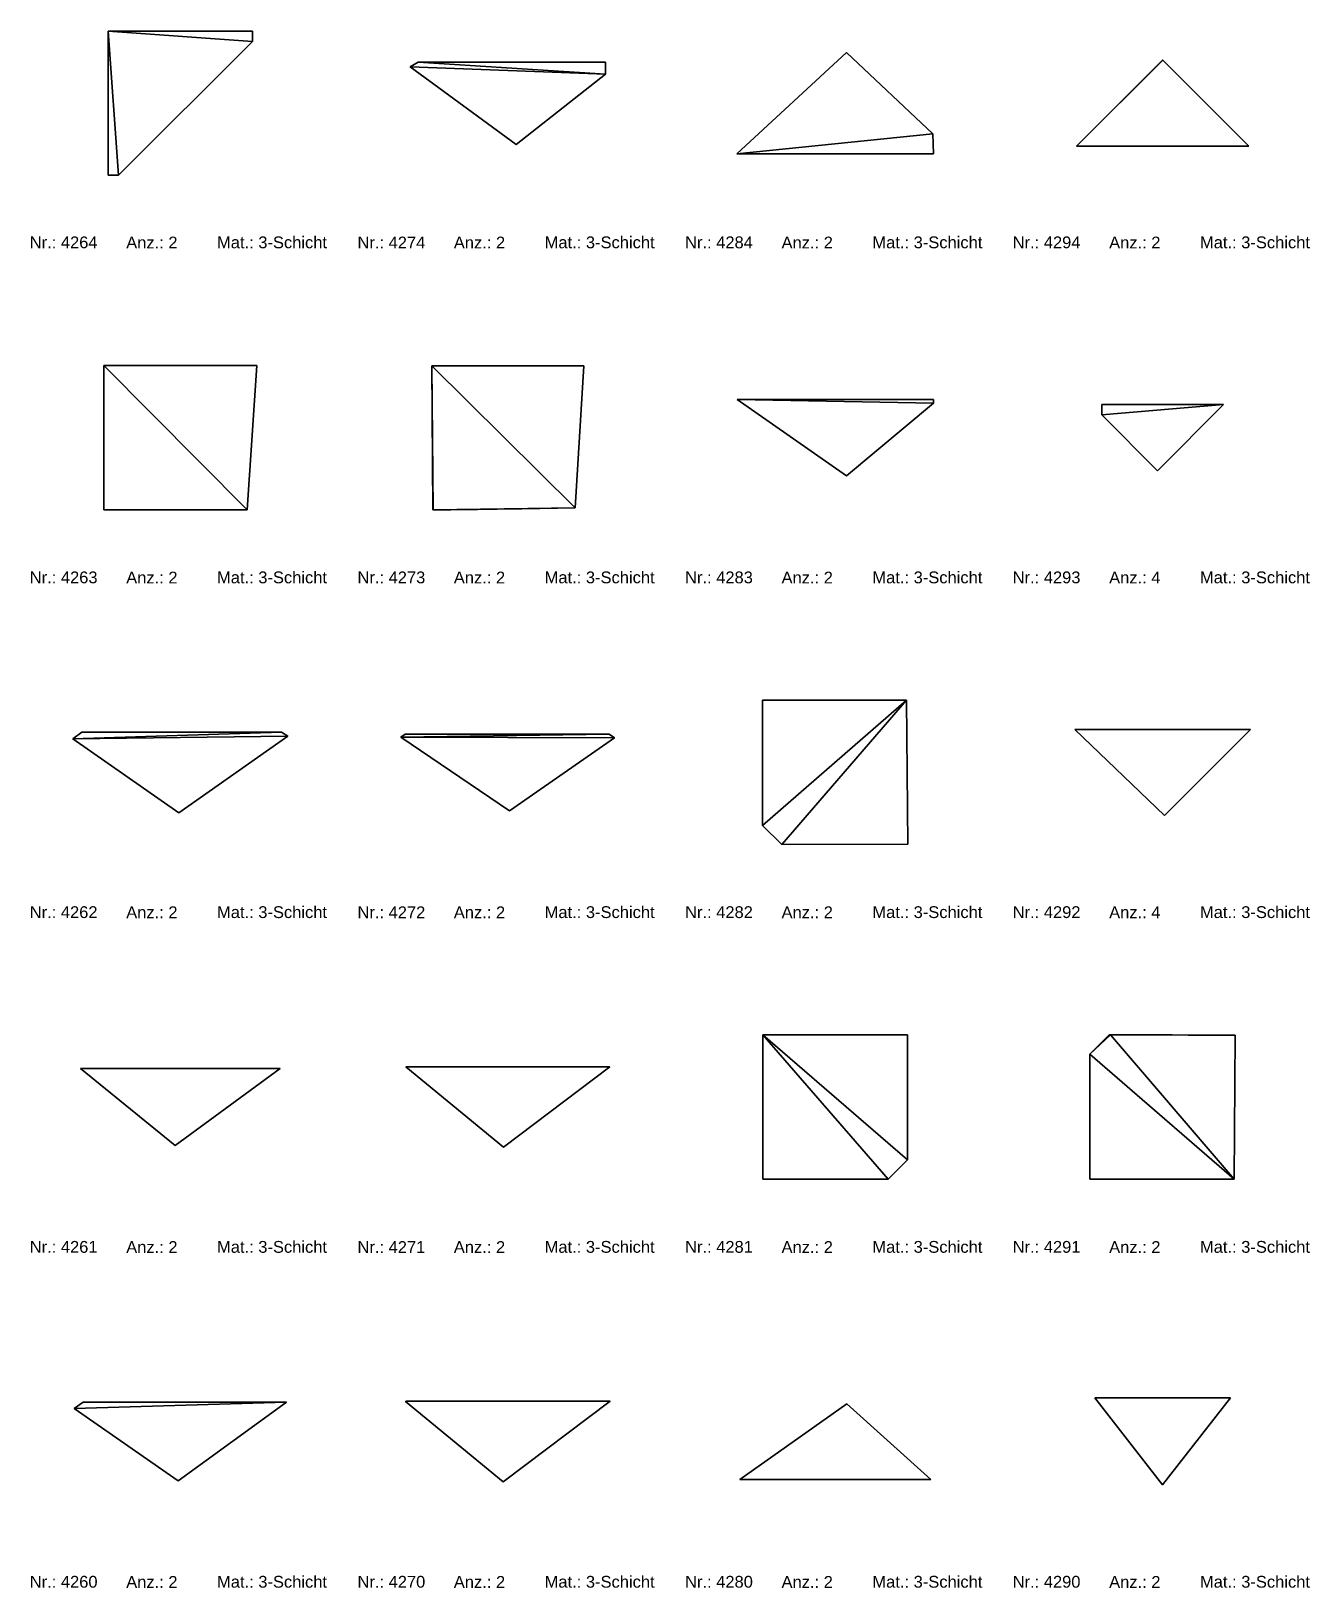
# Model space of a CAD drawing. Header units: millimetres. Extents: x -1099 to 66227, y -20588 to 1633.
# Drawn here: x 57441 to 66227, y -20588 to -9887 of the extents above; entities that cross this region are included whole.
import ezdxf

# ---------------------------------------------------------------- set-up
doc = ezdxf.new("R2010")
doc.units = ezdxf.units.MM
doc.header["$LTSCALE"] = 12.5
doc.layers.add('CURVES', color=1, linetype='Continuous', true_color=0xff0000)
doc.layers.add('TEXT', color=1, linetype='Continuous', true_color=0xff0000)
doc.styles.add('ARIAL_REGULAR', font='arial.ttf')

msp = doc.modelspace()

# ---------------------------------------------------------------- texts
at = {"layer": 'TEXT', "attachment_point": 7, "style": 'ARIAL_REGULAR'}
for s, insert, char_height, width in [('Nr.: 4264', (57431, -11381), 81.1, 1078.73), ('Anz.: 2', (58094, -11381), 81.1, 853.81), ('Mat.: 3-Schicht', (58718, -11381), 81.15, 1665.28), ('Nr.: 4274', (59683, -11381), 81.1, 1078.73), ('Anz.: 2', (60345, -11381), 81.1, 853.81), ('Mat.: 3-Schicht', (60969, -11381), 81.15, 1665.28), ('Nr.: 4284', (61934, -11381), 81.1, 1078.73), ('Anz.: 2', (62597, -11381), 81.1, 853.81), ('Mat.: 3-Schicht', (63221, -11381), 81.15, 1665.28), ('Nr.: 4294', (64185, -11381), 81.1, 1078.73), ('Anz.: 2', (64848, -11381), 81.1, 853.81), ('Mat.: 3-Schicht', (65472, -11381), 81.15, 1665.28), ('Nr.: 4263', (57431, -13684), 81.1, 1079.61), ('Anz.: 2', (58094, -13684), 81.1, 853.81), ('Mat.: 3-Schicht', (58718, -13684), 81.15, 1665.28), ('Nr.: 4273', (59683, -13684), 81.1, 1079.61), ('Anz.: 2', (60345, -13684), 81.1, 853.81), ('Mat.: 3-Schicht', (60969, -13684), 81.15, 1665.28), ('Nr.: 4283', (61934, -13684), 81.1, 1079.61), ('Anz.: 2', (62597, -13684), 81.1, 853.81), ('Mat.: 3-Schicht', (63221, -13684), 81.15, 1665.28), ('Nr.: 4293', (64185, -13684), 81.1, 1079.61), ('Anz.: 4', (64848, -13684), 81.1, 854.69), ('Mat.: 3-Schicht', (65472, -13684), 81.15, 1665.28), ('Nr.: 4262', (57431, -15985), 81.1, 1077.85), ('Anz.: 2', (58094, -15985), 81.1, 853.81), ('Mat.: 3-Schicht', (58718, -15985), 81.15, 1665.28), ('Nr.: 4272', (59683, -15985), 81.1, 1077.85), ('Anz.: 2', (60345, -15985), 81.1, 853.81), ('Mat.: 3-Schicht', (60969, -15985), 81.15, 1665.28), ('Nr.: 4282', (61934, -15985), 81.1, 1077.85), ('Anz.: 2', (62597, -15985), 81.1, 853.81), ('Mat.: 3-Schicht', (63221, -15985), 81.15, 1665.28), ('Nr.: 4292', (64185, -15985), 81.1, 1077.85), ('Anz.: 4', (64848, -15985), 81.1, 854.69), ('Mat.: 3-Schicht', (65472, -15985), 81.15, 1665.28), ('Nr.: 4261', (57431, -18286), 81.1, 1048.74), ('Anz.: 2', (58094, -18286), 81.1, 853.81), ('Mat.: 3-Schicht', (58718, -18286), 81.15, 1665.28), ('Nr.: 4271', (59683, -18286), 81.1, 1048.74), ('Anz.: 2', (60345, -18286), 81.1, 853.81), ('Mat.: 3-Schicht', (60969, -18286), 81.15, 1665.28), ('Nr.: 4281', (61934, -18286), 81.1, 1048.74), ('Anz.: 2', (62597, -18286), 81.1, 853.81), ('Mat.: 3-Schicht', (63221, -18286), 81.15, 1665.28), ('Nr.: 4291', (64185, -18286), 81.1, 1048.74), ('Anz.: 2', (64848, -18286), 81.1, 853.81), ('Mat.: 3-Schicht', (65472, -18286), 81.15, 1665.28), ('Nr.: 4260', (57431, -20588), 81.1, 1079.61), ('Anz.: 2', (58094, -20588), 81.1, 853.81), ('Mat.: 3-Schicht', (58718, -20588), 81.15, 1665.28), ('Nr.: 4270', (59683, -20588), 81.1, 1079.61), ('Anz.: 2', (60345, -20588), 81.1, 853.81), ('Mat.: 3-Schicht', (60969, -20588), 81.15, 1665.28), ('Nr.: 4280', (61934, -20588), 81.1, 1079.61), ('Anz.: 2', (62597, -20588), 81.1, 853.81), ('Mat.: 3-Schicht', (63221, -20588), 81.15, 1665.28), ('Nr.: 4290', (64185, -20588), 81.1, 1079.61), ('Anz.: 2', (64848, -20588), 81.1, 853.81), ('Mat.: 3-Schicht', (65472, -20588), 81.15, 1665.28)]:
    msp.add_mtext(s, dxfattribs=dict(at, insert=insert, char_height=char_height, width=width))

# ---------------------------------------------------------------- meshes
at = {"layer": 'CURVES'}
mesh = msp.add_polyface(dxfattribs=at)
corners = [(58961, -9887), (58961, -9887), (58961, -9887), (57970, -9887), (57970, -9887), (57970, -9887), (57970, -9887, 100), (57970, -9887, 100), (57970, -9887, 100), (58961, -9887, 100), (58961, -9887, 100), (58961, -9887, 100), (57970, -10878), (57970, -10878), (57970, -10878), (57970, -10878, 100), (57970, -10878, 100), (57970, -10878, 100), (58041, -10878), (58041, -10878), (58041, -10878), (58041, -10878, 100), (58041, -10878, 100), (58041, -10878, 100), (58961, -9958), (58961, -9958), (58961, -9958), (58961, -9958, 100), (58961, -9958, 100), (58961, -9958, 100)]
mesh.append_faces([[corners[k] for k in face] for face in [(0, 4, 7, 9), (3, 13, 15, 8), (21, 16, 12, 19), (27, 22, 18, 25), (11, 28, 24, 1), (5, 20, 14, 14), (2, 26, 5, 5), (20, 5, 26, 26), (23, 6, 17, 17), (6, 29, 10, 10), (23, 29, 6, 6)]])
mesh = msp.add_polyface(dxfattribs=at)
corners = [(63636, -10594), (63636, -10594), (63636, -10594), (63043, -10034), (63043, -10034), (63043, -10034), (63043, -10034, 100), (63043, -10034, 100), (63043, -10034, 100), (63636, -10594, 100), (63636, -10594, 100), (63636, -10594, 100), (62290, -10731), (62290, -10731), (62290, -10731), (62290, -10731, 100), (62290, -10731, 100), (62290, -10731, 100), (63642, -10731), (63642, -10731), (63642, -10731), (63642, -10731, 100), (63642, -10731, 100), (63642, -10731, 100)]
mesh.append_faces([[corners[k] for k in face] for face in [(0, 4, 7, 9), (15, 8, 3, 13), (16, 12, 19, 21), (11, 22, 18, 1), (2, 20, 14, 14), (14, 5, 2, 2), (10, 6, 17, 17), (17, 23, 10, 10)]])
mesh = msp.add_polyface(dxfattribs=at)
corners = [(61388, -10100), (61388, -10100), (61388, -10100), (60101, -10100), (60101, -10100), (60101, -10100), (60101, -10100, 100), (60101, -10100, 100), (60101, -10100, 100), (61388, -10100, 100), (61388, -10100, 100), (61388, -10100, 100), (60044, -10132), (60044, -10132), (60044, -10132), (60044, -10132, 100), (60044, -10132, 100), (60044, -10132, 100), (60774, -10666), (60774, -10666), (60774, -10666), (60774, -10666, 100), (60774, -10666, 100), (60774, -10666, 100), (61388, -10183), (61388, -10183), (61388, -10183), (61388, -10183, 100), (61388, -10183, 100), (61388, -10183, 100)]
mesh.append_faces([[corners[k] for k in face] for face in [(9, 0, 4, 7), (15, 8, 3, 13), (16, 12, 19, 21), (27, 22, 18, 25), (11, 28, 24, 1), (14, 26, 20, 20), (26, 5, 2, 2), (14, 5, 26, 26), (29, 6, 17, 17), (6, 29, 10, 10), (23, 29, 17, 17)]])
mesh = msp.add_polyface(dxfattribs=at)
corners = [(65216, -10087), (65216, -10087), (65216, -10087), (65215, -10087), (65215, -10087), (65215, -10087), (65215, -10087, 100), (65215, -10087, 100), (65215, -10087, 100), (65216, -10087, 100), (65216, -10087, 100), (65216, -10087, 100), (64624, -10678), (64624, -10678), (64624, -10678), (64624, -10678, 100), (64624, -10678, 100), (64624, -10678, 100), (65807, -10678), (65807, -10678), (65807, -10678), (65807, -10678, 100), (65807, -10678, 100), (65807, -10678, 100)]
mesh.append_faces([[corners[k] for k in face] for face in [(9, 0, 4, 7), (17, 8, 3, 3), (3, 13, 17, 17), (12, 19, 21, 15), (11, 22, 18, 1), (20, 14, 5, 2), (10, 6, 16, 16), (16, 23, 10, 10)]])
mesh = msp.add_polyface(dxfattribs=at)
corners = [(58992, -12186), (58992, -12186), (58992, -12186), (57940, -12186), (57940, -12186), (57940, -12186), (57940, -12186, 100), (57940, -12186, 100), (57940, -12186, 100), (58992, -12186, 100), (58992, -12186, 100), (58992, -12186, 100), (57940, -13179), (57940, -13179), (57940, -13179), (57940, -13179, 100), (57940, -13179, 100), (57940, -13179, 100), (58926, -13179), (58926, -13179), (58926, -13179), (58926, -13179, 100), (58926, -13179, 100), (58926, -13179, 100)]
mesh.append_faces([[corners[k] for k in face] for face in [(9, 0, 4, 7), (8, 3, 13, 15), (16, 12, 19, 21), (11, 22, 18, 1), (5, 20, 14, 14), (20, 5, 2, 2), (17, 23, 10, 6)]])
mesh = msp.add_polyface(dxfattribs=at)
corners = [(60690, -13172, 50), (60202, -13179, 50), (60202, -13179, 25), (60201, -13179, 50), (60201, -13179, 25), (60201, -13179, 12), (60201, -13179, 25), (60201, -13179, 12), (60201, -13179, 6), (60201, -13179, 12), (60201, -13179, 6), (60690, -13172, 25), (60324, -13177, 50), (60324, -13177, 25), (60935, -13169, 50), (60324, -13177, 12), (60202, -13179, 25), (60202, -13179, 12), (60202, -13179, 12), (60324, -13177, 6), (60232, -13178, 12), (60202, -13179, 6), (60232, -13178, 6), (60690, -13172, 12), (60507, -13175, 25), (60507, -13175, 12), (60935, -13169, 25), (60812, -13170, 50), (60812, -13170, 25), (60232, -13178, 3), (60202, -13179, 6), (60202, -13179, 3), (60202, -13179, 3), (60202, -13179, 12), (60202, -13179, 6), (60202, -13179, 6), (60202, -13179, 25), (60202, -13179, 12), (60232, -13178, 2), (60209, -13179, 3), (60202, -13179, 2), (60209, -13179, 2), (60324, -13177, 3), (60278, -13178, 6), (60278, -13178, 3), (60507, -13175, 6), (60415, -13176, 12), (60415, -13176, 6), (60690, -13172, 75), (60202, -13179, 75), (60324, -13177, 75), (60324, -13177, 88), (60202, -13179, 88), (60202, -13179, 75), (60202, -13179, 88), (60201, -13179, 75), (60324, -13177, 94), (60202, -13179, 94), (60232, -13178, 88), (60232, -13178, 94), (60690, -13172, 88), (60507, -13175, 75), (60507, -13175, 88), (60935, -13169, 75), (60812, -13170, 75), (60232, -13178, 97), (60202, -13179, 97), (60202, -13179, 94), (60202, -13179, 97), (60202, -13179, 94), (60202, -13179, 88), (60202, -13179, 94), (60201, -13179, 88), (60202, -13179, 75), (60202, -13179, 88), (60232, -13178, 98), (60202, -13179, 98), (60209, -13179, 97), (60209, -13179, 98), (60324, -13177, 97), (60278, -13178, 94), (60278, -13178, 97), (60507, -13175, 94), (60415, -13176, 88), (60415, -13176, 94), (60201, -13179, 75), (60201, -13179, 88), (60201, -13179, 94), (60201, -13179, 88), (60201, -13179, 94), (61239, -12187), (61239, -12187), (61239, -12187), (60193, -12187), (60193, -12187), (60193, -12187), (60193, -12187, 100), (60193, -12187, 100), (60193, -12187, 100), (61239, -12187, 100), (61239, -12187, 100), (61239, -12187, 100), (60201, -13179), (60201, -13179), (60201, -13179), (60201, -13179, 100), (60201, -13179, 100), (60201, -13179, 100), (61180, -13165), (61180, -13165), (61180, -13165), (61180, -13165, 100), (61180, -13165, 100), (61180, -13165, 100), (60202, -13179), (60202, -13179), (60202, -13179, 100), (60202, -13179, 100)]
mesh.append_faces([[corners[k] for k in face] for face in [(97, 99, 90, 94), (93, 103, 105, 98), (84, 56, 51, 83), (82, 84, 83, 62), (83, 51, 50, 50), (61, 62, 83, 83), (50, 61, 83, 83), (60, 62, 61, 48), (81, 65, 59, 80), (79, 81, 80, 56), (78, 76, 68, 77), (75, 78, 77, 65), (68, 66, 57, 67), (77, 68, 67, 67), (59, 65, 77, 77), (67, 59, 77, 77), (67, 57, 54, 54), (58, 59, 67, 67), (54, 58, 67, 67), (80, 59, 58, 58), (51, 56, 80, 80), (58, 51, 80, 80), (71, 69, 52, 70), (57, 71, 70, 54), (70, 52, 49, 49), (53, 54, 70, 70), (49, 53, 70, 70), (58, 54, 53, 53), (50, 51, 58, 58), (53, 50, 58, 58), (53, 49, 1, 1), (12, 50, 53, 53), (1, 12, 53, 53), (61, 50, 12, 12), (0, 48, 61, 61), (12, 0, 61, 61), (74, 72, 55, 73), (52, 74, 73, 49), (87, 89, 88, 86), (72, 86, 85, 55), (73, 55, 3, 3), (1, 49, 73, 73), (3, 1, 73, 73), (36, 2, 1, 1), (3, 4, 36, 36), (1, 3, 36, 36), (4, 6, 7, 5), (7, 9, 10, 8), (2, 36, 37, 17), (36, 4, 5, 37), (24, 11, 0, 0), (12, 13, 24, 24), (0, 12, 24, 24), (16, 13, 12, 12), (1, 2, 16, 16), (12, 1, 16, 16), (20, 15, 13, 13), (16, 18, 20, 20), (13, 16, 20, 20), (33, 18, 16, 16), (2, 17, 33, 33), (16, 2, 33, 33), (18, 33, 35, 21), (33, 17, 34, 35), (43, 19, 15, 15), (20, 22, 43, 43), (15, 20, 43, 43), (30, 22, 20, 20), (18, 21, 30, 30), (20, 18, 30, 30), (39, 29, 22, 22), (30, 32, 39, 39), (22, 30, 39, 39), (30, 21, 31, 32), (29, 39, 41, 38), (39, 32, 40, 41), (19, 43, 44, 42), (43, 22, 29, 44), (11, 24, 25, 23), (46, 25, 24, 24), (13, 15, 46, 46), (24, 13, 46, 46), (25, 46, 47, 45), (46, 15, 19, 47), (64, 48, 0, 27), (63, 64, 27, 14), (14, 27, 28, 26), (27, 0, 11, 28), (9, 102, 10, 10), (8, 10, 102, 102), (34, 8, 102, 114), (9, 88, 106, 102), (9, 7, 6, 6), (5, 7, 8, 8), (3, 6, 4, 4), (8, 34, 37, 5), (88, 9, 6, 85), (31, 35, 34, 34), (114, 40, 31, 31), (31, 40, 32, 32), (34, 114, 31, 31), (17, 37, 34, 34), (31, 21, 35, 35), (85, 86, 88, 88), (85, 3, 55, 55), (85, 6, 3, 3), (87, 106, 89, 89), (88, 89, 106, 106), (86, 72, 87, 87), (87, 69, 116, 106), (69, 72, 74, 74), (74, 52, 69, 69), (87, 72, 69, 69), (66, 71, 57, 57), (66, 116, 69, 69), (69, 71, 66, 66), (68, 76, 66, 66), (38, 41, 114, 114), (44, 29, 38, 38), (38, 114, 42, 42), (38, 42, 44, 44), (42, 47, 19, 19), (47, 42, 45, 45), (42, 114, 109, 109), (23, 25, 45, 45), (26, 23, 109, 109), (45, 109, 23, 23), (109, 45, 42, 42), (23, 28, 11, 11), (109, 14, 26, 26), (26, 28, 23, 23), (14, 109, 111, 111), (75, 65, 81, 81), (84, 79, 56, 56), (75, 81, 79, 79), (66, 76, 116, 116), (78, 116, 76, 76), (116, 78, 75, 75), (79, 116, 75, 75), (116, 79, 111, 111), (64, 60, 48, 48), (63, 60, 64, 64), (79, 82, 111, 111), (82, 60, 111, 111), (63, 111, 60, 60), (82, 62, 60, 60), (84, 82, 79, 79), (111, 63, 14, 14), (114, 41, 40, 40), (108, 91, 101, 112), (95, 115, 104, 104), (92, 110, 95, 95), (115, 95, 110, 110), (117, 96, 107, 107), (96, 113, 100, 100), (117, 113, 96, 96)]])
mesh = msp.add_polyface(dxfattribs=at)
corners = [(63640, -12420), (63640, -12420), (63640, -12420), (62291, -12420), (62291, -12420), (62291, -12420), (62291, -12420, 100), (62291, -12420, 100), (62291, -12420, 100), (63640, -12420, 100), (63640, -12420, 100), (63640, -12420, 100), (63044, -12945), (63044, -12945), (63044, -12945), (63044, -12945, 100), (63044, -12945, 100), (63044, -12945, 100), (63640, -12444), (63640, -12444), (63640, -12444), (63640, -12444, 100), (63640, -12444, 100), (63640, -12444, 100)]
mesh.append_faces([[corners[k] for k in face] for face in [(9, 0, 4, 7), (15, 8, 3, 13), (16, 12, 19, 21), (11, 22, 18, 1), (5, 20, 14, 14), (20, 5, 2, 2), (23, 6, 17, 17), (6, 23, 10, 10)]])
mesh = msp.add_polyface(dxfattribs=at)
corners = [(65634, -12455), (65634, -12455), (65634, -12455), (64797, -12455), (64797, -12455), (64797, -12455), (64797, -12455, 100), (64797, -12455, 100), (64797, -12455, 100), (65634, -12455, 100), (65634, -12455, 100), (65634, -12455, 100), (64797, -12526), (64797, -12526), (64797, -12526), (64797, -12526, 100), (64797, -12526, 100), (64797, -12526, 100), (65180, -12910), (65180, -12910), (65180, -12910), (65180, -12910, 100), (65180, -12910, 100), (65180, -12910, 100)]
mesh.append_faces([[corners[k] for k in face] for face in [(0, 4, 7, 9), (8, 3, 13, 15), (21, 16, 12, 19), (11, 22, 18, 1), (2, 20, 14, 14), (14, 5, 2, 2), (10, 6, 17, 17), (17, 23, 10, 10)]])
mesh = msp.add_polyface(dxfattribs=at)
corners = [(63456, -14486), (63456, -14486), (63456, -14486), (62467, -14486), (62467, -14486), (62467, -14486), (62467, -14486, 100), (62467, -14486, 100), (62467, -14486, 100), (63456, -14486, 100), (63456, -14486, 100), (63456, -14486, 100), (62467, -15347), (62467, -15347), (62467, -15347), (62467, -15347, 100), (62467, -15347, 100), (62467, -15347, 100), (62599, -15479), (62599, -15479), (62599, -15479), (62599, -15479, 100), (62599, -15479, 100), (62599, -15479, 100), (63464, -15477), (63464, -15477), (63464, -15477), (63464, -15477, 100), (63464, -15477, 100), (63464, -15477, 100)]
mesh.append_faces([[corners[k] for k in face] for face in [(0, 4, 7, 9), (15, 8, 3, 13), (16, 12, 19, 21), (22, 18, 25, 28), (1, 29, 24, 24), (29, 1, 11, 11), (2, 26, 20, 20), (2, 14, 5, 5), (20, 14, 2, 2), (10, 6, 17, 17), (10, 23, 27, 27), (17, 23, 10, 10)]])
mesh = msp.add_polyface(dxfattribs=at)
corners = [(59162, -14706), (59162, -14706), (59162, -14706), (57789, -14706), (57789, -14706), (57789, -14706), (57789, -14706, 100), (57789, -14706, 100), (57789, -14706, 100), (59162, -14706, 100), (59162, -14706, 100), (59162, -14706, 100), (57727, -14752), (57727, -14752), (57727, -14752), (57727, -14752, 100), (57727, -14752, 100), (57727, -14752, 100), (58456, -15260), (58456, -15260), (58456, -15260), (58456, -15260, 100), (58456, -15260, 100), (58456, -15260, 100), (59205, -14734), (59205, -14734), (59205, -14734), (59205, -14734, 100), (59205, -14734, 100), (59205, -14734, 100)]
mesh.append_faces([[corners[k] for k in face] for face in [(9, 0, 4, 7), (3, 13, 15, 8), (16, 12, 19, 21), (22, 18, 25, 27), (11, 28, 24, 1), (26, 20, 14, 14), (26, 14, 2, 2), (5, 2, 14, 14), (10, 6, 17, 17), (17, 29, 10, 10), (23, 29, 17, 17)]])
mesh = msp.add_polyface(dxfattribs=at)
corners = [(61412, -14720), (61412, -14720), (61412, -14720), (60010, -14720), (60010, -14720), (60010, -14720), (60010, -14720, 100), (60010, -14720, 100), (60010, -14720, 100), (61412, -14720, 100), (61412, -14720, 100), (61412, -14720, 100), (59982, -14740), (59982, -14740), (59982, -14740), (59982, -14740, 100), (59982, -14740, 100), (59982, -14740, 100), (60728, -15246), (60728, -15246), (60728, -15246), (60728, -15246, 100), (60728, -15246, 100), (60728, -15246, 100), (61449, -14745), (61449, -14745), (61449, -14745), (61449, -14745, 100), (61449, -14745, 100), (61449, -14745, 100)]
mesh.append_faces([[corners[k] for k in face] for face in [(7, 9, 0, 4), (15, 8, 3, 13), (16, 12, 19, 21), (22, 18, 25, 27), (11, 28, 24, 1), (14, 26, 20, 20), (2, 14, 5, 5), (26, 14, 2, 2), (10, 6, 17, 17), (17, 29, 10, 10), (23, 29, 17, 17)]])
mesh = msp.add_polyface(dxfattribs=at)
corners = [(65819, -14687), (65819, -14687), (65819, -14687), (64613, -14687), (64613, -14687), (64613, -14687), (64613, -14687, 100), (64613, -14687, 100), (64613, -14687, 100), (65819, -14687, 100), (65819, -14687, 100), (65819, -14687, 100), (65228, -15278), (65228, -15278), (65228, -15278), (65228, -15278, 100), (65228, -15278, 100), (65228, -15278, 100)]
mesh.append_faces([[corners[k] for k in face] for face in [(9, 0, 4, 7), (8, 3, 13, 15), (16, 12, 1, 11), (2, 14, 5, 5), (10, 6, 17, 17)]])
mesh = msp.add_polyface(dxfattribs=at)
corners = [(63462, -16787), (63462, -16787), (63462, -16787), (62469, -16787), (62469, -16787), (62469, -16787), (62469, -16787, 100), (62469, -16787, 100), (62469, -16787, 100), (63462, -16787, 100), (63462, -16787, 100), (63462, -16787, 100), (62469, -17778), (62469, -17778), (62469, -17778), (62469, -17778, 100), (62469, -17778, 100), (62469, -17778, 100), (63330, -17778), (63330, -17778), (63330, -17778), (63330, -17778, 100), (63330, -17778, 100), (63330, -17778, 100), (63462, -17646), (63462, -17646), (63462, -17646), (63462, -17646, 100), (63462, -17646, 100), (63462, -17646, 100)]
mesh.append_faces([[corners[k] for k in face] for face in [(9, 0, 4, 7), (8, 3, 13, 15), (16, 12, 19, 21), (22, 18, 25, 27), (28, 24, 1, 11), (5, 20, 14, 14), (2, 26, 5, 5), (20, 5, 26, 26), (23, 6, 17, 17), (6, 29, 10, 10), (23, 29, 6, 6)]])
mesh = msp.add_polyface(dxfattribs=at)
corners = [(65282, -16787, 50), (64856, -16786, 50), (64856, -16786, 25), (64962, -16787, 50), (65282, -16787, 25), (64962, -16787, 25), (65499, -16788, 50), (64856, -16786, 12), (64858, -16786, 25), (64962, -16787, 12), (64858, -16786, 12), (64853, -16786, 50), (64853, -16786, 25), (64858, -16786, 6), (64882, -16786, 12), (64962, -16787, 6), (64882, -16786, 6), (65122, -16787, 25), (65282, -16787, 12), (65122, -16787, 12), (65391, -16788, 50), (65499, -16788, 25), (65391, -16788, 25), (64856, -16786, 75), (64853, -16786, 75), (65282, -16787, 75), (64962, -16787, 75), (64856, -16786, 88), (64962, -16787, 88), (64858, -16786, 75), (64858, -16786, 88), (64858, -16786, 94), (64962, -16787, 94), (64882, -16786, 88), (64882, -16786, 94), (65282, -16787, 88), (65122, -16787, 75), (65122, -16787, 88), (65499, -16788, 75), (65391, -16788, 75), (65715, -16788), (65715, -16788), (65715, -16788), (65715, -16788, 100), (65715, -16788, 100), (65715, -16788, 100), (64849, -16786), (64849, -16786), (64849, -16786), (64849, -16786, 100), (64849, -16786, 100), (64849, -16786, 100), (64858, -16786), (64858, -16786), (64858, -16786, 100), (64858, -16786, 100), (64716, -16920), (64716, -16920), (64716, -16920), (64716, -16920, 100), (64716, -16920, 100), (64716, -16920, 100), (64716, -17779), (64716, -17779), (64716, -17779), (64716, -17779, 100), (64716, -17779, 100), (64716, -17779, 100), (65707, -17779), (65707, -17779), (65707, -17779), (65707, -17779, 100), (65707, -17779, 100), (65707, -17779, 100)]
mesh.append_faces([[corners[k] for k in face] for face in [(39, 38, 6, 20), (25, 39, 20, 0), (0, 20, 22, 4), (20, 6, 21, 22), (24, 23, 1, 11), (34, 32, 28, 33), (31, 34, 33, 30), (33, 28, 26, 26), (29, 30, 33, 33), (26, 29, 33, 33), (27, 30, 29, 23), (37, 35, 25, 36), (28, 37, 36, 26), (36, 25, 0, 0), (3, 26, 36, 36), (0, 3, 36, 36), (29, 26, 3, 3), (1, 23, 29, 29), (3, 1, 29, 29), (8, 2, 1, 1), (3, 5, 8, 8), (1, 3, 8, 8), (17, 5, 3, 3), (0, 4, 17, 17), (3, 0, 17, 17), (5, 17, 19, 9), (17, 4, 18, 19), (2, 8, 10, 7), (14, 10, 8, 8), (5, 9, 14, 14), (8, 5, 14, 14), (10, 14, 16, 13), (14, 9, 15, 16), (11, 1, 2, 12), (21, 41, 18, 18), (52, 15, 18, 18), (18, 22, 21, 21), (22, 18, 4, 4), (6, 41, 21, 21), (9, 19, 15, 15), (18, 15, 19, 19), (52, 18, 41, 41), (43, 6, 38, 38), (39, 35, 38, 38), (43, 38, 35, 35), (41, 6, 43, 43), (39, 25, 35, 35), (32, 37, 28, 28), (35, 37, 32, 32), (54, 43, 35, 35), (32, 54, 35, 35), (13, 16, 52, 52), (15, 52, 16, 16), (7, 10, 13, 13), (13, 52, 7, 7), (12, 7, 46, 46), (52, 46, 7, 7), (7, 12, 2, 2), (12, 46, 11, 11), (27, 54, 31, 31), (34, 31, 54, 54), (31, 30, 27, 27), (32, 34, 54, 54), (50, 27, 24, 24), (23, 24, 27, 27), (11, 50, 24, 24), (54, 27, 50, 50), (50, 11, 46, 46), (51, 48, 57, 59), (60, 56, 63, 65), (66, 62, 69, 72), (42, 73, 68, 68), (73, 42, 45, 45), (70, 64, 58, 58), (53, 70, 58, 58), (40, 70, 53, 53), (47, 53, 58, 58), (49, 61, 55, 55), (67, 71, 61, 61), (44, 55, 71, 71), (61, 71, 55, 55)]])
mesh = msp.add_polyface(dxfattribs=at)
corners = [(61416, -17006), (61416, -17006), (61416, -17006), (60015, -17006), (60015, -17006), (60015, -17006), (60015, -17006, 100), (60015, -17006, 100), (60015, -17006, 100), (61416, -17006, 100), (61416, -17006, 100), (61416, -17006, 100), (60686, -17559), (60686, -17559), (60686, -17559), (60686, -17559, 100), (60686, -17559, 100), (60686, -17559, 100)]
mesh.append_faces([[corners[k] for k in face] for face in [(9, 0, 4, 7), (3, 13, 15, 8), (11, 16, 12, 1), (2, 14, 5, 5), (10, 6, 17, 17)]])
mesh = msp.add_polyface(dxfattribs=at)
corners = [(59152, -17018), (59152, -17018), (59152, -17018), (57779, -17018), (57779, -17018), (57779, -17018), (57779, -17018, 100), (57779, -17018, 100), (57779, -17018, 100), (59152, -17018, 100), (59152, -17018, 100), (59152, -17018, 100), (58431, -17547), (58431, -17547), (58431, -17547), (58431, -17547, 100), (58431, -17547, 100), (58431, -17547, 100)]
mesh.append_faces([[corners[k] for k in face] for face in [(7, 9, 0, 4), (3, 13, 15, 8), (12, 1, 11, 16), (2, 14, 5, 5), (10, 6, 17, 17)]])
mesh = msp.add_polyface(dxfattribs=at)
corners = [(59195, -19312), (59195, -19312), (59195, -19312), (57799, -19312), (57799, -19312), (57799, -19312), (57799, -19312, 100), (57799, -19312, 100), (57799, -19312, 100), (59195, -19312, 100), (59195, -19312, 100), (59195, -19312, 100), (57736, -19355), (57736, -19355), (57736, -19355), (57736, -19355, 100), (57736, -19355, 100), (57736, -19355, 100), (58450, -19853), (58450, -19853), (58450, -19853), (58450, -19853, 100), (58450, -19853, 100), (58450, -19853, 100)]
mesh.append_faces([[corners[k] for k in face] for face in [(9, 0, 4, 7), (8, 3, 13, 15), (16, 12, 19, 21), (22, 18, 1, 11), (2, 20, 14, 14), (14, 5, 2, 2), (10, 6, 17, 17), (17, 23, 10, 10)]])
mesh = msp.add_polyface(dxfattribs=at)
corners = [(61420, -19305), (61420, -19305), (61420, -19305), (60017, -19305), (60017, -19305), (60017, -19305), (60017, -19305, 100), (60017, -19305, 100), (60017, -19305, 100), (61420, -19305, 100), (61420, -19305, 100), (61420, -19305, 100), (60012, -19308), (60012, -19308), (60012, -19308), (60012, -19308, 100), (60012, -19308, 100), (60012, -19308, 100), (60683, -19860), (60683, -19860), (60683, -19860), (60683, -19860, 100), (60683, -19860, 100), (60683, -19860, 100)]
mesh.append_faces([[corners[k] for k in face] for face in [(9, 0, 4, 7), (8, 3, 13, 15), (16, 12, 19, 21), (22, 18, 1, 11), (2, 20, 14, 14), (14, 5, 2, 2), (10, 6, 17, 17), (17, 23, 10, 10)]])
mesh = msp.add_polyface(dxfattribs=at)
corners = [(63046, -19323), (63046, -19323), (63046, -19323), (62310, -19843), (62310, -19843), (62310, -19843), (62310, -19843, 100), (62310, -19843, 100), (62310, -19843, 100), (63046, -19323, 100), (63046, -19323, 100), (63046, -19323, 100), (63622, -19843), (63622, -19843), (63622, -19843), (63622, -19843, 100), (63622, -19843, 100), (63622, -19843, 100)]
mesh.append_faces([[corners[k] for k in face] for face in [(9, 0, 4, 7), (8, 3, 13, 15), (16, 12, 1, 11), (14, 5, 2, 2), (10, 6, 17, 17)]])
mesh = msp.add_polyface(dxfattribs=at)
corners = [(65682, -19283), (65682, -19283), (65682, -19283), (64750, -19283), (64750, -19283), (64750, -19283), (64750, -19283, 100), (64750, -19283, 100), (64750, -19283, 100), (65682, -19283, 100), (65682, -19283, 100), (65682, -19283, 100), (65214, -19881), (65214, -19881), (65214, -19881), (65214, -19881, 100), (65214, -19881, 100), (65214, -19881, 100)]
mesh.append_faces([[corners[k] for k in face] for face in [(9, 0, 4, 7), (13, 8, 3, 3), (8, 13, 15, 15), (11, 16, 12, 12), (12, 1, 11, 11), (2, 14, 5, 5), (10, 6, 17, 17)]])

doc.saveas('drawing.dxf')
